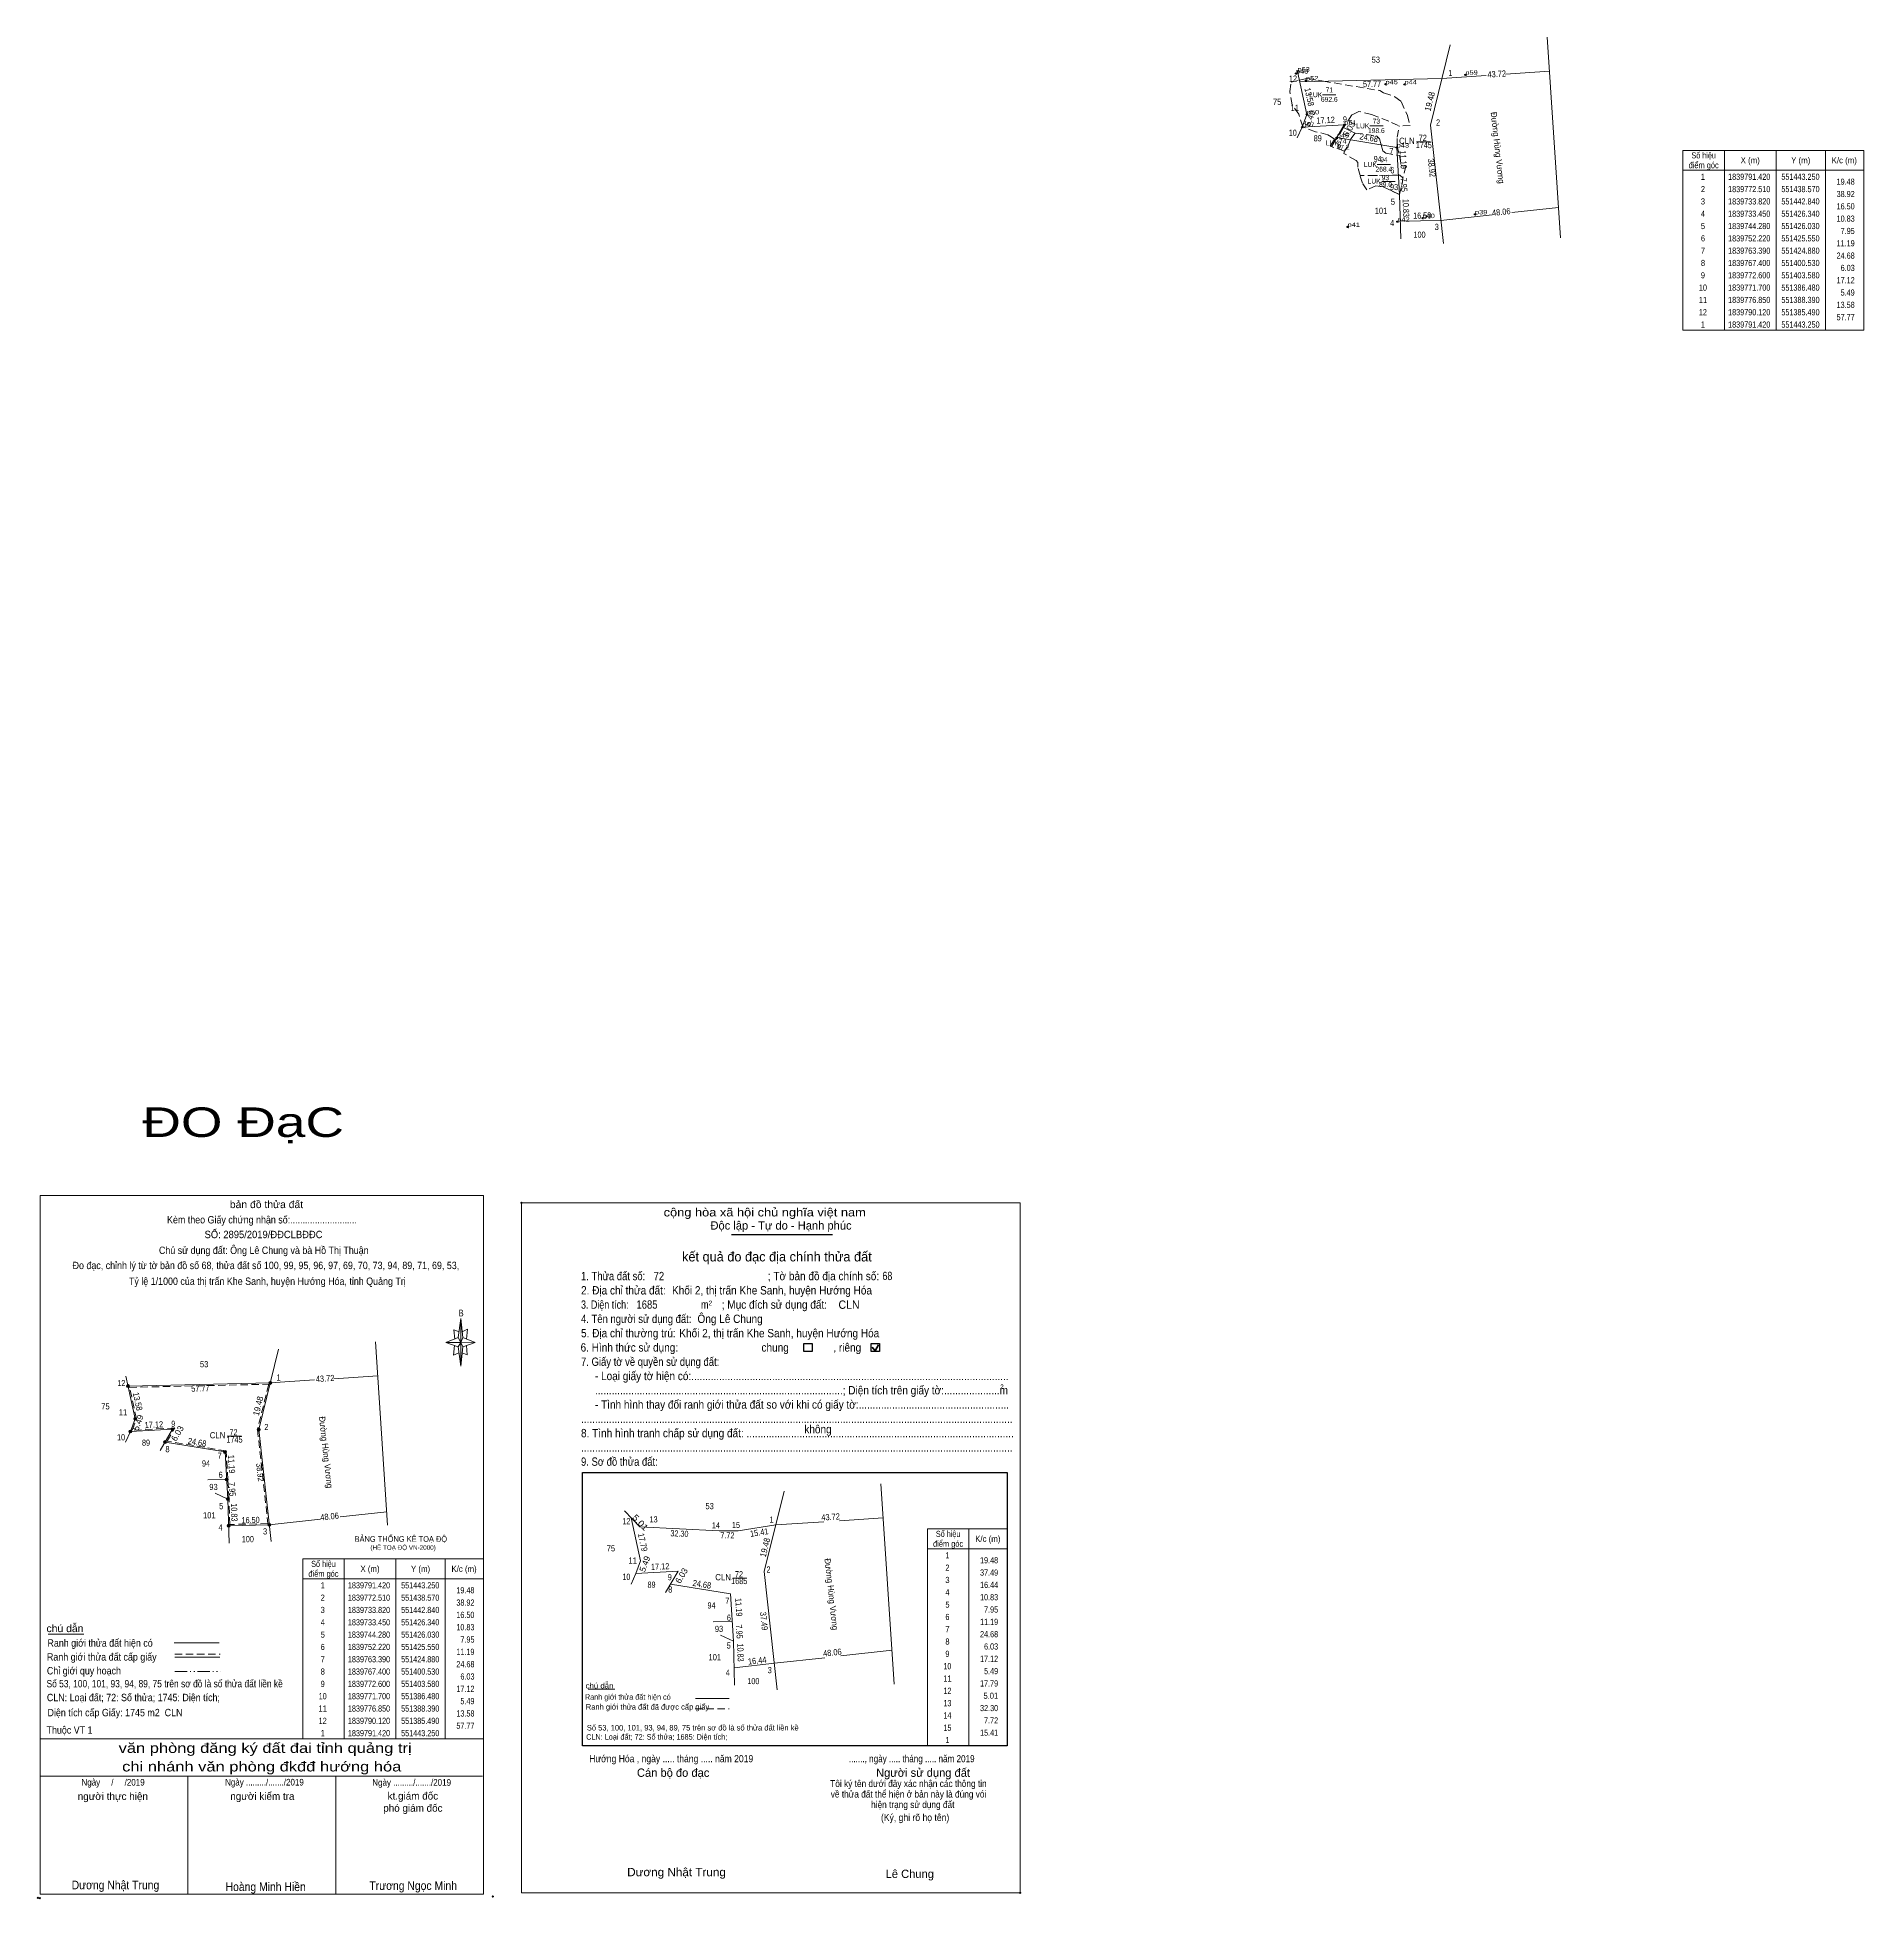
# Model space of a CAD drawing. Header units: metres. Extents: x 550018 to 551614, y 1839052 to 1839808.
# Drawn here: x 550873 to 551614, y 1839052 to 1839808 of the extents above; entities that cross this region are included whole.
import ezdxf
from ezdxf.enums import TextEntityAlignment as Align

# ---------------------------------------------------------------- set-up
doc = ezdxf.new("R2010")
doc.units = ezdxf.units.M
doc.header["$PDMODE"] = 32
doc.header["$PDSIZE"] = 0.5
for name, pattern in [('DASH_DOUBLE_DOT', [9.2, 5, -1.2, 0.3, -1.2, 0.3, -1.2]), ('DOTTED', [1.5, 0.3, -1.2]), ('MEDIUM_DASHED', [4.5, 3, -1.5])]:
    doc.linetypes.add(name, pattern=pattern)
for name, color, linetype, lineweight in [('1', 7, 'DOTTED', 13), ('10', 7, 'MEDIUM_DASHED', 13), ('13', 7, 'Continuous', 13), ('17', 7, 'Continuous', 13), ('2', 7, 'Continuous', 13), ('5', 7, 'Continuous', 13), ('6', 7, 'Continuous', 13), ('63', 7, 'Continuous', 13)]:
    doc.layers.add(name, color=color, linetype=linetype, lineweight=lineweight)
for name, color, linetype in [('12', 7, 'Continuous'), ('4', 7, 'Continuous'), ('7', 7, 'Continuous')]:
    doc.layers.add(name, color=color, linetype=linetype)

msp = doc.modelspace()

# ---------------------------------------------------------------- hatches: boundary and pattern name
at = {"layer": '2'}
for points in [[(550910.43, 1839260.57, 1), (550909.23, 1839260.57, 1)], [(550968.19, 1839261.87, 1), (550966.99, 1839261.87, 1)], [(550913.33, 1839247.3, 1), (550912.13, 1839247.3, 1)], [(550911.42, 1839242.15, 1), (550910.22, 1839242.15, 1)], [(550925.47, 1839237.85, 1), (550924.27, 1839237.85, 1)], [(550928.52, 1839243.05, 1), (550927.32, 1839243.05, 1)], [(550963.51, 1839242.96, 1), (550962.31, 1839242.96, 1)], [(550949.82, 1839233.84, 1), (550948.62, 1839233.84, 1)], [(550950.49, 1839222.67, 1), (550949.29, 1839222.67, 1)], [(550950.97, 1839214.73, 1), (550949.77, 1839214.73, 1)], [(550951.28, 1839203.9, 1), (550950.08, 1839203.9, 1)], [(550967.78, 1839204.27, 1), (550966.58, 1839204.27, 1)]]:
    msp.add_hatch(color=256, dxfattribs=at).paths.add_polyline_path(points)

# ---------------------------------------------------------------- linework, layer by layer
at = {"layer": '10'}
msp.add_line((551425.03, 1839764), (551425.94, 1839760.16), dxfattribs=at)
for points in [[(551414.65, 1839776.83), (551409.43, 1839778.06), (551406.69, 1839776.59), (551403.27, 1839771.46), (551400.9, 1839767.34), (551400.56, 1839766.74), (551399.68, 1839766.73), (551398.32, 1839767.66), (551396.97, 1839768.58), (551391.92, 1839769.8), (551386.77, 1839771.72), (551385.14, 1839776.97), (551382.4, 1839780.72), (551381.43, 1839786.15), (551381.96, 1839789.87), (551385.38, 1839790.69), (551388.54, 1839791.44)], [(551388.54, 1839791.44), (551395.1, 1839790.34), (551417.96, 1839786.49), (551419.57, 1839785.54), (551424.17, 1839784.03), (551426.68, 1839782.01), (551429.19, 1839776.43), (551430.34, 1839772.31), (551425.87, 1839772.2)], [(551414.65, 1839776.83), (551422.7, 1839773.6), (551425.87, 1839772.2)], [(551408.01, 1839769.28), (551406.31, 1839766.96), (551404.95, 1839763.86), (551403.63, 1839761.94), (551397.85, 1839764), (551399.68, 1839766.73), (551400.56, 1839766.74), (551400.9, 1839767.34)], [(551403.27, 1839771.46), (551406.19, 1839770.01), (551408.01, 1839769.28)], [(551408.01, 1839769.28), (551416.61, 1839768.18), (551417.93, 1839766.91), (551418.63, 1839764.42), (551419.3, 1839762.02), (551420.39, 1839761.03), (551425.94, 1839760.16)], [(551425.03, 1839764), (551425.06, 1839767.53), (551425.87, 1839772.2)], [(551409.98, 1839752.01), (551409.1, 1839755.43), (551409.09, 1839757.28), (551408.35, 1839758.12), (551403.38, 1839761.02), (551403.63, 1839761.94)], [(551425.94, 1839760.16), (551426.68, 1839756.24), (551428.64, 1839755.84), (551427.33, 1839751.07)], [(551427.33, 1839751.07), (551426.13, 1839752.23), (551416.13, 1839752), (551409.98, 1839752.01)], [(551425.81, 1839744.38), (551419.37, 1839747.38), (551416.37, 1839747.81), (551412.8, 1839746.16), (551410.98, 1839748.85), (551409.98, 1839752.01)], [(551426.03, 1839744.28), (551427.03, 1839748.43), (551427.33, 1839751.07)]]:
    msp.add_lwpolyline(points, dxfattribs=at)
at = {"layer": '13'}
for p, q in [((551394.81, 1839784.83), (551400.21, 1839784.83)), ((551413.92, 1839772.16), (551419.32, 1839772.16)), ((551416.96, 1839756.49), (551422.36, 1839756.49)), ((551418.78, 1839749.65), (551424.18, 1839749.65))]:
    msp.add_line(p, q, dxfattribs=at)
at = {"layer": '17'}
for p, q in [((550877.36, 1839159.9), (550891.84, 1839159.9)), ((551096.63, 1839137.52), (551107.49, 1839137.52))]:
    msp.add_line(p, q, dxfattribs=at)
at = {"layer": '2'}
for p, q in [((551438.57, 1839772.51), (551446.64, 1839805.13)), ((551485.95, 1839808.16), (551491.36, 1839726.79)), ((551388.39, 1839776.85), (551384.59, 1839794.23)), ((551443.25, 1839791.42), (551385.49, 1839790.12)), ((551388.39, 1839776.85), (551386.48, 1839771.7)), ((551424.88, 1839763.39), (551400.53, 1839767.4)), ((551438.57, 1839772.51), (551443.88, 1839724.4)), ((551463.58, 1839736.11), (551442.84, 1839733.82)), ((551490.54, 1839739.09), (551471.63, 1839737)), ((551442.84, 1839733.82), (551426.34, 1839733.45)), ((550962.91, 1839242.96), (550970.98, 1839275.58)), ((551010.29, 1839278.61), (551015.24, 1839204.13)), ((550912.73, 1839247.3), (550908.93, 1839264.68)), ((550967.59, 1839261.87), (550909.83, 1839260.57)), ((550912.73, 1839247.3), (550910.82, 1839242.15)), ((550949.22, 1839233.84), (550924.87, 1839237.85)), ((550962.91, 1839242.96), (550967.93, 1839197.49)), ((551168.12, 1839185.33), (551176.19, 1839217.95)), ((551215.5, 1839220.98), (551220.91, 1839139.61)), ((550987.92, 1839206.56), (550967.18, 1839204.27)), ((551014.88, 1839209.54), (550995.97, 1839207.45)), ((551117.94, 1839189.67), (551114.14, 1839207.05)), ((550967.18, 1839204.27), (550950.68, 1839203.9)), ((551149.86, 1839201.89), (551157.58, 1839201.84)), ((551157.58, 1839201.84), (551172.8, 1839204.24)), ((551117.94, 1839189.67), (551116.03, 1839184.52)), ((551168.12, 1839185.33), (551173.43, 1839137.22)), ((551154.43, 1839176.21), (551130.08, 1839180.22)), ((551155.89, 1839146.27), (551172.23, 1839148.07))]:
    msp.add_line(p, q, dxfattribs=at)
at = {"layer": '2', "lineweight": 25}
for p, q in [((551154.82, 1839322.15), (551195.78, 1839322.15)), ((551094.36, 1839225.57), (551266.77, 1839225.57)), ((551266.77, 1839225.57), (551266.77, 1839114.59))]:
    msp.add_line(p, q, dxfattribs=at)
at = {"layer": '2', "lineweight": 35}
for p, q in [((551211.94, 1839276.37), (551213.09, 1839274.87)), ((551213.09, 1839274.87), (551214.5, 1839277.38))]:
    msp.add_line(p, q, dxfattribs=at)
at = {"layer": '2'}
for points in [[(551398.52, 1839763.99), (551403.58, 1839772.6), (551386.48, 1839771.7)], [(551426.55, 1839726.35), (551426.03, 1839744.28), (551424.88, 1839763.39)], [(550922.86, 1839234.44), (550927.92, 1839243.05), (550910.82, 1839242.15)], [(550950.89, 1839196.8), (550950.37, 1839214.73), (550949.22, 1839233.84)], [(551111.41, 1839209.91), (551117.6, 1839203.42), (551149.86, 1839201.89)], [(551128.07, 1839176.81), (551133.13, 1839185.42), (551116.03, 1839184.52)], [(551156.1, 1839139.17), (551155.58, 1839157.1), (551154.43, 1839176.21)]]:
    msp.add_lwpolyline(points, dxfattribs=at)
msp.add_lwpolyline([(551069.53, 1839335), (551272.04, 1839335), (551272.04, 1839054.9), (551069.53, 1839054.9)], close=True, dxfattribs=at)
at = {"layer": '2', "lineweight": 25}
for points in [[(551184.13, 1839277.87), (551187.61, 1839277.87), (551187.61, 1839274.63), (551184.13, 1839274.63)], [(551211.49, 1839277.87), (551214.97, 1839277.87), (551214.97, 1839274.63), (551211.49, 1839274.63)]]:
    msp.add_lwpolyline(points, close=True, dxfattribs=at)
at = {"layer": '2', "linetype": 'MEDIUM_DASHED'}
msp.add_lwpolyline([(550966.95, 1839261.36), (550962.4, 1839242.99), (550966.62, 1839204.76), (550951.17, 1839204.41), (550950.87, 1839214.75), (550950.39, 1839222.7), (550949.7, 1839234.27), (550925.67, 1839238.23), (550928.82, 1839243.6), (550911.55, 1839242.69), (550913.25, 1839247.26), (550910.45, 1839260.08)], close=True, dxfattribs=at)
at = {"layer": '2', "lineweight": 25}
msp.add_lwpolyline([(551266.77, 1839114.59), (551094.36, 1839114.59), (551094.36, 1839225.57)], dxfattribs=at)
at = {"layer": '2'}
for centre in [(550909.83, 1839260.57), (550967.59, 1839261.87), (550912.73, 1839247.3), (550910.82, 1839242.15), (550924.87, 1839237.85), (550927.92, 1839243.05), (550962.91, 1839242.96), (550949.22, 1839233.84), (550949.89, 1839222.67), (550950.37, 1839214.73), (550950.68, 1839203.9), (550967.18, 1839204.27)]:
    msp.add_circle(centre, 0.6, dxfattribs=at)
for p in [(551069.53, 1839335), (551272.04, 1839054.9)]:
    msp.add_point(p, dxfattribs=at)
at = {"layer": '5'}
for p, q in [((551043.91, 1839280.28), (551044.91, 1839288.08)), ((551043.91, 1839276.48), (551038.91, 1839278.28)), ((551045.71, 1839276.48), (551044.91, 1839268.68)), ((551047.51, 1839273.28), (551045.51, 1839274.08)), ((551045.71, 1839280.28), (551050.71, 1839278.28)), ((551047.31, 1839277.08), (551047.51, 1839273.28)), ((550874.17, 1839117.4), (551054.17, 1839117.4)), ((550874.17, 1839102.2), (551053.77, 1839102.2)), ((550874.17, 1839102.2), (551053.77, 1839102.2)), ((550874.17, 1839102.2), (551053.77, 1839102.2)), ((550934.17, 1839054.4), (550934.17, 1839102.2)), ((550994.17, 1839054.4), (550994.17, 1839102.2))]:
    msp.add_line(p, q, dxfattribs=at)
for points in [[(550874.17, 1839338), (551054.17, 1839338), (551054.17, 1839054.4), (550874.17, 1839054.4)], [(551044.91, 1839288.08), (551045.71, 1839280.28), (551044.91, 1839278.28)], [(551044.91, 1839278.28), (551038.91, 1839278.28), (551043.91, 1839280.28), (551045.71, 1839276.48), (551050.71, 1839278.28), (551044.91, 1839278.48)], [(551044.91, 1839278.28), (551044.91, 1839268.68), (551043.91, 1839276.48)]]:
    msp.add_lwpolyline(points, close=True, dxfattribs=at)
for points in [[(551044.31, 1839282.68), (551042.11, 1839283.48), (551042.51, 1839279.68)], [(551045.51, 1839282.68), (551047.71, 1839283.68), (551047.31, 1839279.68)], [(551044.91, 1839278.28), (551043.91, 1839280.28), (551038.91, 1839278.28)], [(551042.31, 1839277.08), (551041.91, 1839273.08), (551044.11, 1839274.08)], [(551044.91, 1839278.28), (551045.71, 1839276.48), (551050.71, 1839278.28)], [(551054.17, 1839054.4), (550874.17, 1839054.4), (550874.17, 1839102.2)]]:
    msp.add_lwpolyline(points, dxfattribs=at)
for p in [(550873.23, 1839052.86), (550874.03, 1839052.72)]:
    msp.add_point(p, dxfattribs=at)
at = {"layer": '6'}
for p, q in [((550928.56, 1839156.42), (550946.84, 1839156.42)), ((550928.84, 1839150.56), (550947.12, 1839150.56)), ((551140.16, 1839133.83), (551153.87, 1839133.83))]:
    msp.add_line(p, q, dxfattribs=at)
at = {"layer": '6', "linetype": 'MEDIUM_DASHED'}
for p, q in [((550928.84, 1839151.8), (550947.24, 1839151.8)), ((551140.14, 1839129.6), (551153.94, 1839129.6))]:
    msp.add_line(p, q, dxfattribs=at)
at = {"layer": '6'}
msp.add_point((551057.97, 1839053.4), dxfattribs=at)
at = {"layer": '63'}
for p, q in [((551443.25, 1839791.42), (551461.2, 1839792.62)), ((551469.09, 1839793.14), (551486.87, 1839794.33)), ((551386.48, 1839771.7), (551384.53, 1839767.33)), ((551432.89, 1839765.7), (551438.64, 1839765.7)), ((551557.88, 1839762.21), (551557.88, 1839689.21)), ((551578.88, 1839762.21), (551578.88, 1839689.21)), ((551598.88, 1839762.21), (551598.88, 1839689.21)), ((551417.88, 1839752.05), (551425.55, 1839752.22)), ((551541.08, 1839754.21), (551614.48, 1839754.21)), ((551426.03, 1839744.28), (551420.81, 1839746.71)), ((550967.59, 1839261.87), (550985.54, 1839263.07)), ((550993.43, 1839263.59), (551011.21, 1839264.78)), ((550910.82, 1839242.15), (550908.87, 1839237.78)), ((550950.09, 1839240.23), (550955.84, 1839240.23)), ((550942.22, 1839222.5), (550949.89, 1839222.67)), ((550950.37, 1839214.73), (550945.15, 1839217.16)), ((551198.64, 1839205.96), (551216.42, 1839207.15)), ((551172.8, 1839204.24), (551192.3, 1839205.54)), ((551251.17, 1839202.59), (551251.17, 1839114.59)), ((551251.17, 1839202.59), (551251.17, 1839114.59)), ((551234.37, 1839194.59), (551266.77, 1839194.59)), ((550997.57, 1839190.4), (550997.57, 1839117.4)), ((551018.57, 1839190.4), (551018.57, 1839117.4)), ((551038.57, 1839190.4), (551038.57, 1839117.4)), ((551116.03, 1839184.52), (551114.08, 1839180.15)), ((550980.77, 1839182.4), (551054.17, 1839182.4)), ((551155.3, 1839182.6), (551161.05, 1839182.6)), ((551147.43, 1839164.87), (551155.1, 1839165.04)), ((551155.58, 1839157.1), (551150.36, 1839159.53)), ((551220, 1839153.35), (551199.21, 1839151.05)), ((551192.71, 1839150.34), (551172.23, 1839148.07))]:
    msp.add_line(p, q, dxfattribs=at)
at = {"layer": '63', "linetype": 'DASH_DOUBLE_DOT'}
msp.add_line((550928.9, 1839144.72), (550947.3, 1839144.72), dxfattribs=at)
at = {"layer": '63'}
for points in [[(551541.08, 1839762.21), (551614.48, 1839762.21), (551614.48, 1839689.21), (551541.08, 1839689.21)], [(551234.37, 1839202.59), (551266.77, 1839202.59), (551266.77, 1839114.59), (551234.37, 1839114.59)], [(550980.77, 1839190.4), (551054.17, 1839190.4), (551054.17, 1839117.4), (550980.77, 1839117.4)]]:
    msp.add_lwpolyline(points, close=True, dxfattribs=at)
at = {"layer": '7'}
for p in [(551383.99, 1839793.43), (551384.59, 1839794.23), (551388.05, 1839790.6), (551420.31, 1839789.07), (551428.03, 1839789.02), (551452.74, 1839792.92), (551388.39, 1839776.85), (551403.58, 1839772.6), (551386.48, 1839771.7), (551400.53, 1839767.4), (551424.88, 1839763.39), (551435.33, 1839734.72), (551456.64, 1839736.26), (551404.95, 1839731.15), (551425.13, 1839733.29)]:
    msp.add_point(p, dxfattribs=at)

# ---------------------------------------------------------------- texts
at = {"layer": '1'}
for s, width, p in [('53', 0.8, (551416.4, 1839797.8)), ('75', 0.8, (551376.33, 1839780.66)), ('89', 0.85, (551392.805, 1839765.91)), ('CLN', 0.95, (551428.995, 1839764.87)), ('1745', 0.85, (551435.87, 1839763.13)), ('72', 0.85, (551435.46, 1839766.06)), ('94', 0.85, (551417.155, 1839757.48)), ('93', 0.8, (551423.79, 1839746.1)), ('101', 0.8, (551418.495, 1839736.46)), ('100', 0.85, (551434.135, 1839726.77)), ('53', 0.8, (550940.74, 1839268.25)), ('75', 0.8, (550900.67, 1839251.11)), ('89', 0.85, (550917.145, 1839236.36)), ('CLN', 0.95, (550946.195, 1839239.4)), ('1745', 0.85, (550953.07, 1839237.66)), ('72', 0.85, (550952.66, 1839240.59)), ('94', 0.85, (550941.495, 1839227.93)), ('93', 0.8, (550944.54, 1839218.39)), ('101', 0.8, (550942.835, 1839206.91)), ('53', 0.8, (551145.95, 1839210.62)), ('100', 0.85, (550958.475, 1839197.22)), ('75', 0.8, (551105.88, 1839193.48)), ('CLN', 0.95, (551151.405, 1839181.77)), ('72', 0.85, (551157.87, 1839182.96)), ('89', 0.85, (551122.355, 1839178.73)), ('1685', 0.85, (551157.94, 1839180.2)), ('94', 0.85, (551146.705, 1839170.3)), ('93', 0.8, (551149.75, 1839160.76)), ('101', 0.8, (551148.045, 1839149.28)), ('100', 0.85, (551163.685, 1839139.59))]:
    msp.add_text(s, height=2.5, dxfattribs=dict(at, width=width)).set_placement(p, align=Align.CENTER)
for s, height, width, p in [('BẢNG THỐNG KÊ TOẠ ĐỘ ', 2.3, 0.95, (551001.83, 1839197.37)), ('(HỆ TOẠ ĐỘ VN-2000)', 1.86, 0.9, (551008.23, 1839194.13))]:
    msp.add_text(s, height=height, dxfattribs=dict(at, width=width)).set_placement(p)
at = {"layer": '12', "width": 1.25}
for s, p in [('p53', (551384.59, 1839794.23)), ('p48', (551383.99, 1839793.42)), ('p52', (551388.05, 1839790.6)), ('p45', (551420.31, 1839789.07)), ('p44', (551428.03, 1839789.02)), ('p59', (551452.74, 1839792.92)), ('p47', (551386.48, 1839771.7)), ('p50', (551388.39, 1839776.85)), ('p51', (551403.58, 1839772.6)), ('p46', (551400.53, 1839767.4)), ('p43', (551424.88, 1839763.39)), ('p42', (551425.13, 1839733.29)), ('p40', (551435.33, 1839734.72)), ('p39', (551456.64, 1839736.26)), ('p41', (551404.95, 1839731.15))]:
    msp.add_text(s, height=1.8, dxfattribs=at).set_placement(p)
at = {"layer": '13'}
for s, width, p in [('71', 0.8, (551397.51, 1839785.76)), ('73', 0.85, (551416.625, 1839773.1)), ('74', 0.85, (551402.935, 1839764.99)), ('94', 0.85, (551419.665, 1839757.43)), ('93', 0.85, (551420.275, 1839750.11))]:
    msp.add_text(s, height=2, dxfattribs=dict(at, width=width)).set_placement(p, align=Align.CENTER)
at = {"layer": '2', "width": 0.9}
for p in [(551394.68, 1839783.82), (551413.78, 1839771.16), (551401.39, 1839764.25), (551416.83, 1839755.49), (551418.39, 1839748.78)]:
    msp.add_text('LUK', height=2, dxfattribs=at).set_placement(p, align=Align.RIGHT)
at = {"layer": '2'}
for s, height, width, p in [('cộng hòa xã hội chủ nghĩa việt nam', 3.38, 1.15, (551127.28, 1839329.46)), ('1. Thửa đất số:', 3.38, 0.85, (551093.74, 1839303.57)), ('72', 3.38, 0.85, (551123.22, 1839303.57)), ('; Tờ bản đồ địa chính số:', 3.38, 0.9, (551169.58, 1839303.57)), ('68', 3.38, 0.8, (551216.1, 1839303.63)), ('2. Địa chỉ thửa đất:', 3.38, 0.9, (551093.74, 1839297.78)), (' Khối 2, thị trấn Khe Sanh, huyện Hướng Hóa', 3.38, 0.9, (551129.57, 1839297.78)), ('4. Tên người sử dụng đất:', 3.38, 0.85, (551093.74, 1839286.2)), ('3. Diện tích:', 3.38, 0.8, (551093.74, 1839291.99)), ('1685', 3.38, 0.85, (551116.24, 1839292.02)), ('Ông Lê Chung', 3.38, 0.9, (551141.02, 1839286.22)), ('m', 3.38, 0.8, (551142.47, 1839291.99)), ('2', 1.931, 0.8, (551145.52, 1839293.34)), ('; Mục đích sử dụng đất:', 3.38, 0.9, (551150.86, 1839291.99)), ('CLN', 3.38, 0.95, (551198.26, 1839291.96)), ('5. Địa chỉ thường trú:', 3.38, 0.9, (551093.74, 1839280.4)), ('Khối 2, thị trấn Khe Sanh, huyện Hướng Hóa', 3.38, 0.9, (551133.65, 1839280.4)), ('6. Hình thức sử dụng:', 3.38, 0.9, (551093.56, 1839274.59)), ('chung                , riêng', 3.38, 0.9, (551167, 1839274.59)), ('7. Giấy tờ về quyền sử dụng đất:', 3.38, 0.85, (551093.74, 1839268.8)), ('     - Loại giấy tờ hiện có:..................................................................................................................', 3.38, 0.9, (551093.74, 1839263.01)), ('     .........................................................................................; Diện tích trên giấy tờ:....................m', 3.38, 0.9, (551093.74, 1839257.22)), ('2', 1.931, 0.8, (551263.92, 1839259.35)), ('     - Tình hình thay đổi ranh giới thửa đất so với khi có giấy tờ:......................................................', 3.38, 0.9, (551093.74, 1839251.43)), ('...........................................................................................................................................................', 3.38, 0.9, (551093.74, 1839245.62)), ('không', 3.38, 0.9, (551184.4, 1839241.42)), ('8. Tình hình tranh chấp sử dụng đất: ................................................................................................', 3.38, 0.9, (551093.74, 1839239.82)), ('9. Sơ đồ thửa đất:', 3.38, 0.85, (551093.74, 1839228.24)), ('...........................................................................................................................................................', 3.38, 0.9, (551093.74, 1839234.03)), ('Hướng Hóa , ngày ..... tháng ..... năm 2019', 2.895, 0.9, (551097.05, 1839107.9)), ('......., ngày ..... tháng ..... năm 2019', 2.895, 0.85, (551202.48, 1839107.9)), ('(Ký, ghi rõ họ tên)', 2.898, 0.9, (551215.5, 1839084.03)), ('Dương Nhật Trung', 3.38, 1.05, (551112.48, 1839061.62))]:
    msp.add_text(s, height=height, dxfattribs=dict(at, width=width)).set_placement(p)
for s, p in [('Độc lập - Tự do - Hạnh phúc', (551146.28, 1839324.12)), ('Cán bộ đo đạc', (551116.44, 1839101.97)), ('Người sử dụng đất', (551213.5, 1839101.97)), ('Lê Chung', (551217.4, 1839060.9))]:
    msp.add_text(s, height=3.38, dxfattribs=at).set_placement(p)
for s, height, p in [('kết quả đo đạc địa chính thửa đất', 3.864, (551173.245, 1839311.2)), ('.', 0.966, (551272.018, 1839054.39))]:
    msp.add_text(s, height=height, dxfattribs=at).set_placement(p, align=Align.CENTER)
at = {"layer": '2', "width": 0.9}
for s, p in [('Tôi ký tên dưới đây xác nhận các thông tin', (551226.665, 1839097.84)), ('về thửa đất thể hiện ở bản này là đúng vói', (551226.695, 1839093.57)), ('hiện trạng sử dụng đất', (551228.415, 1839089.31))]:
    msp.add_text(s, height=2.793, dxfattribs=at).set_placement(p, align=Align.CENTER)
at = {"layer": '4', "width": 0.85}
for s, p in [('692.6', (551397.51, 1839781.93)), ('198.6', (551416.62, 1839769.26)), ('47.2', (551403.07, 1839762.47)), ('268.4', (551419.66, 1839753.59)), ('89.0', (551420.34, 1839747.35))]:
    msp.add_text(s, height=2, dxfattribs=at).set_placement(p, align=Align.CENTER)
at = {"layer": '5'}
for s, height, width, p in [('ĐO ĐạC', 12, 1.35, (550956.6, 1839361.72)), ('bản đồ thửa đất', 3, 1.05, (550966.05, 1839332.84)), ('Kèm theo Giấy chứng nhận số:...........................', 3, 0.9, (550964.21, 1839326.62)), ('SỐ: 2895/2019/ĐĐCLBĐĐC', 3, 0.95, (550964.85, 1839320.64)), ('Chủ sử dụng đất: Ông Lê Chung và bà Hồ Thị Thuận', 3, 0.9, (550964.945, 1839314.22)), ('Đo đạc, chỉnh lý từ tờ bản đồ số 68, thửa đất số 100, 99, 95, 96, 97, 69, 70, 73, 94, 89, 71, 69, 53,', 3, 0.9, (550965.81, 1839308.08)), ('Tỷ lệ 1/1000 của thị trấn Khe Sanh, huyện Hướng Hóa, tỉnh Quảng Trị', 3, 0.9, (550966.405, 1839301.66)), ('B', 2.755, 0.8, (551045.07, 1839288.88)), ('văn phòng đăng ký đất đai tỉnh quảng trị', 4, 1.25, (550965.5, 1839111.68)), ('chi nhánh văn phòng đkđđ hướng hóa', 4, 1.25, (550964.12, 1839104.16)), ('Ngày     /     /2019', 2.7, 0.9, (550903.77, 1839098.42)), ('Ngày ........./......./2019', 2.7, 0.9, (550965.22, 1839098.44)), ('Ngày ........./......./2019', 2.7, 0.9, (551024.98, 1839098.34)), ('Dương Nhật Trung', 3.5, 0.9, (550904.73, 1839056.32)), ('Hoàng Minh Hiền', 3.5, 0.9, (550965.72, 1839055.6)), ('Trương Ngọc Minh', 3.5, 0.9, (551025.61, 1839056.06))]:
    msp.add_text(s, height=height, dxfattribs=dict(at, width=width)).set_placement(p, align=Align.CENTER)
for s, p in [('người thực hiện', (550903.67, 1839092.58)), ('người kiểm tra', (550964.38, 1839092.62)), ('kt.giám đốc', (551025.48, 1839092.74)), ('phó giám đốc', (551025.48, 1839087.79))]:
    msp.add_text(s, height=3, dxfattribs=at).set_placement(p, align=Align.CENTER)
at = {"layer": '6'}
for s, height, width, p in [('chú dẫn', 3, 1.05, (550876.74, 1839160.72)), ('Ranh giới thửa đất hiện có ', 3, 0.9, (550877.14, 1839154.8)), ('Chỉ giới quy hoạch', 3, 0.9, (550876.9, 1839143.54)), ('Ranh giới thửa đất cấp giấy', 3, 0.9, (550876.92, 1839149.16)), ('Số 53, 100, 101, 93, 94, 89, 75 trên sơ đồ là số thửa đất liền kề', 3, 0.85, (550876.76, 1839138.3)), ('chú dẫn', 2.25, 1.05, (551095.64, 1839137.84)), ('CLN: Loại đất; 72: Số thửa; 1745: Diện tích;', 3, 0.9, (550876.9, 1839132.68)), ('Ranh giới thửa đất hiện có ', 2.25, 0.9, (551095.32, 1839133.26)), ('Ranh giới thửa đất đã được cấp giấy', 2.25, 0.85, (551095.67, 1839129.24)), ('Diện tích cấp Giấy: 1745 m2  CLN', 3, 0.9, (550877.16, 1839126.56)), ('Số 53, 100, 101, 93, 94, 89, 75 trên sơ đồ là số thửa đất liền kề', 2.25, 0.85, (551096.1, 1839120.78)), ('Thuộc VT 1', 3, 0.9, (550876.76, 1839119.5)), ('CLN: Loại đất; 72: Số thửa; 1685: Diện tích;', 2.25, 0.9, (551095.84, 1839117.06))]:
    msp.add_text(s, height=height, dxfattribs=dict(at, width=width)).set_placement(p)
at = {"layer": '63'}
for s, width, p in [(' 12', 0.85, (551384.41, 1839790.12)), (' 1', 0.75, (551447.48, 1839792.4)), (' 11', 0.8, (551385.19, 1839778.26)), (' 9', 0.85, (551404.66, 1839773.57)), (' 2', 0.85, (551442.48, 1839772.29)), (' 10', 0.85, (551384.31, 1839768.12)), (' 8', 0.8, (551402.37, 1839763.27)), (' 7', 0.8, (551423.58, 1839760.68)), (' 6', 0.85, (551423.92, 1839752.87)), ('19.48', 0.85, (551610.79, 1839748.27)), (' 5', 0.8, (551424.18, 1839740.16)), ('38.92', 0.85, (551610.79, 1839743.27)), ('16.50', 0.85, (551610.78, 1839738.27)), ('10.83', 0.85, (551610.79, 1839733.27)), (' 4', 0.85, (551423.85, 1839731.5)), (' 3', 0.8, (551441.98, 1839729.91)), ('7.95', 0.85, (551610.8, 1839728.27)), ('24.68', 0.85, (551610.79, 1839718.27)), ('11.19', 0.85, (551610.78, 1839723.27)), ('6.03', 0.85, (551610.8, 1839713.27)), ('17.12', 0.85, (551610.79, 1839708.27)), ('5.49', 0.85, (551610.79, 1839703.27)), ('13.58', 0.85, (551610.79, 1839698.27)), ('57.77', 0.85, (551610.79, 1839693.27)), (' 12', 0.85, (550908.75, 1839260.57)), (' 1', 0.75, (550971.82, 1839262.85)), (' 11', 0.8, (550909.53, 1839248.71)), (' 9', 0.85, (550929, 1839244.02)), (' 2', 0.85, (550966.82, 1839242.74)), (' 10', 0.85, (550908.65, 1839238.57)), (' 8', 0.8, (550926.71, 1839233.72)), (' 7', 0.8, (550947.92, 1839231.13)), (' 6', 0.85, (550948.26, 1839223.32)), (' 5', 0.8, (550948.52, 1839210.61)), (' 12', 0.85, (551113.77, 1839204.52)), (' 13', 0.85, (551124.83, 1839205.24)), (' 1', 0.75, (551171.91, 1839205.14)), (' 4', 0.85, (550948.19, 1839201.95)), (' 3', 0.8, (550966.32, 1839200.36)), (' 14', 0.85, (551150.12, 1839202.79)), (' 15', 0.85, (551158.28, 1839202.96)), (' 11', 0.8, (551116.44, 1839188.55)), ('19.48', 0.85, (551263.07, 1839188.64)), (' 10', 0.85, (551113.79, 1839181.91)), (' 9', 0.85, (551130.59, 1839181.77)), (' 2', 0.85, (551170.66, 1839184.88)), ('37.49', 0.85, (551263.07, 1839183.64)), ('19.48', 0.85, (551050.48, 1839176.46)), (' 8', 0.8, (551130.82, 1839176.79)), ('16.44', 0.85, (551263.07, 1839178.64)), ('10.83', 0.85, (551263.07, 1839173.64)), ('38.92', 0.85, (551050.48, 1839171.46)), ('16.50', 0.85, (551050.47, 1839166.46)), (' 7', 0.8, (551153.99, 1839172.26)), ('7.95', 0.85, (551263.07, 1839168.64)), ('10.83', 0.85, (551050.48, 1839161.46)), (' 6', 0.85, (551154.58, 1839165.33)), ('24.68', 0.85, (551263.07, 1839158.64)), ('11.19', 0.85, (551263.07, 1839163.64)), ('11.19', 0.85, (551050.47, 1839151.46)), ('7.95', 0.85, (551050.49, 1839156.46)), (' 5', 0.8, (551154.54, 1839154.05)), ('6.03', 0.85, (551263.07, 1839153.64)), ('24.68', 0.85, (551050.48, 1839146.46)), (' 4', 0.85, (551154.1, 1839142.99)), (' 3', 0.8, (551171.19, 1839144.04)), ('17.12', 0.85, (551263.07, 1839148.64)), ('5.49', 0.85, (551263.07, 1839143.64)), ('17.12', 0.85, (551050.48, 1839136.46)), ('6.03', 0.85, (551050.49, 1839141.46)), ('17.79', 0.85, (551263.07, 1839138.64)), ('5.49', 0.85, (551050.48, 1839131.46)), ('32.30', 0.85, (551263.07, 1839128.64)), ('5.01', 0.8, (551263.07, 1839133.64)), ('57.77', 0.85, (551050.48, 1839121.46)), ('13.58', 0.85, (551050.48, 1839126.46)), ('7.72', 0.85, (551263.07, 1839123.64)), ('15.41', 0.85, (551263.07, 1839118.64))]:
    msp.add_text(s, height=2.5, dxfattribs=dict(at, width=width)).set_placement(p, align=Align.RIGHT)
for s, rotation, width, p in [('57.77', 1.289, 0.85, (551414.892, 1839787.951)), ('43.72', 3.817, 0.9, (551465.577, 1839791.997)), ('13.58', 282.327, 0.9, (551388.195, 1839783.647)), ('19.48', 76.099, 0.95, (551439.527, 1839781.785)), ('17.12', 3.013, 0.9, (551396.064, 1839773.234)), ('Đường Hùng Vương', 276.295, 0.95, (551464.625, 1839763.147)), ('24.68', 350.648, 0.9, (551413.342, 1839766.124)), ('11.19', 273.433, 0.9, (551426.301, 1839758.38)), ('38.92', 276.298, 0.9, (551437.893, 1839755.027)), ('7.95', 273.46, 0.85, (551426.562, 1839748.18)), ('10.83', 271.64, 0.85, (551427.383, 1839738.821)), ('16.50', 1.285, 0.85, (551435.267, 1839734.512)), ('48.06', 6.307, 0.9, (551467.443, 1839735.974)), ('57.77', 1.289, 0.85, (550939.232, 1839258.401)), ('43.72', 3.817, 0.9, (550989.917, 1839262.447)), ('13.58', 282.327, 0.9, (550912.535, 1839254.097)), ('19.48', 76.099, 0.95, (550963.867, 1839252.235)), ('17.12', 3.013, 0.9, (550920.404, 1839243.684)), ('Đường Hùng Vương', 276.295, 0.95, (550988.965, 1839233.597)), ('24.68', 350.648, 0.9, (550937.682, 1839236.574)), ('11.19', 273.433, 0.9, (550950.641, 1839228.83)), ('38.92', 276.298, 0.9, (550962.233, 1839225.477)), ('7.95', 273.46, 0.85, (550950.902, 1839218.63)), ('10.83', 271.64, 0.85, (550951.723, 1839209.271)), ('16.50', 1.285, 0.85, (550959.607, 1839204.962)), ('48.06', 6.307, 0.9, (550991.783, 1839206.424)), ('5.01', 313.626, 1.15, (551116.907, 1839204.352)), ('43.72', 3.817, 0.9, (551195.127, 1839206.227)), ('17.79', 282.333, 0.9, (551117.59, 1839196.902)), ('32.30', 357.285, 0.85, (551133.631, 1839199.485)), ('7.72', 359.629, 0.85, (551153.167, 1839198.772)), ('15.41', 8.961, 0.9, (551166.28, 1839199.944)), ('19.48', 76.099, 0.95, (551169.647, 1839194.785)), ('17.12', 3.013, 0.9, (551125.924, 1839186.094)), ('Đường Hùng Vương', 276.295, 0.95, (551194.175, 1839175.967)), ('24.68', 350.648, 0.9, (551142.622, 1839178.924)), ('11.19', 273.433, 0.9, (551156.561, 1839170.76)), ('37.49', 276.295, 0.9, (551166.761, 1839165.072)), ('7.95', 273.46, 0.85, (551156.762, 1839160.84)), ('10.83', 271.64, 0.85, (551157.233, 1839152.391)), ('48.06', 6.307, 0.9, (551195.893, 1839151.184)), ('16.44', 6.286, 0.9, (551165.388, 1839147.923))]:
    msp.add_text(s, height=2.5, rotation=rotation, dxfattribs=dict(at, width=width)).set_placement(p, align=Align.CENTER)
for s, rotation, p in [('5.49', 69.652, (551390.793, 1839774.875)), ('6.03', 59.607, (551406.644, 1839770.308)), ('5.49', 69.652, (550915.133, 1839245.325)), ('6.03', 59.607, (550930.984, 1839240.758)), ('5.49', 69.652, (551120.803, 1839187.975)), ('6.03', 59.607, (551135.624, 1839183.008))]:
    msp.add_text(s, height=2.5, rotation=rotation, dxfattribs=at).set_placement(p, align=Align.CENTER)
for s, width, p in [('điểm góc', 0.9, (551549.49, 1839754.97)), ('Số hiệu', 0.85, (551549.49, 1839758.97)), ('X (m)', 0.95, (551568.38, 1839756.97)), ('Y (m)', 0.95, (551588.895, 1839756.97)), ('K/c (m)', 0.95, (551606.57, 1839756.97)), (' 1', 0.75, (551548.775, 1839750.27)), ('1839791.420', 0.85, (551567.98, 1839750.27)), ('551443.250', 0.85, (551588.785, 1839750.27)), (' 3', 0.8, (551548.77, 1839740.27)), (' 2', 0.85, (551548.79, 1839745.27)), ('1839772.510', 0.85, (551567.98, 1839745.27)), ('1839733.820', 0.85, (551567.98, 1839740.27)), ('551438.570', 0.85, (551588.785, 1839745.27)), ('551442.840', 0.85, (551588.785, 1839740.27)), (' 4', 0.85, (551548.775, 1839735.27)), ('1839733.450', 0.85, (551567.98, 1839735.27)), ('551426.340', 0.85, (551588.785, 1839735.27)), (' 5', 0.8, (551548.79, 1839730.27)), (' 6', 0.85, (551548.79, 1839725.27)), ('1839744.280', 0.85, (551567.98, 1839730.27)), ('1839752.220', 0.85, (551567.98, 1839725.27)), ('551426.030', 0.85, (551588.785, 1839730.27)), ('551425.550', 0.85, (551588.785, 1839725.27)), (' 7', 0.8, (551548.79, 1839720.27)), ('1839763.390', 0.85, (551567.98, 1839720.27)), ('551424.880', 0.85, (551588.785, 1839720.27)), (' 9', 0.85, (551548.775, 1839710.27)), (' 8', 0.8, (551548.79, 1839715.27)), ('1839767.400', 0.85, (551567.98, 1839715.27)), ('1839772.600', 0.85, (551567.98, 1839710.27)), ('551400.530', 0.85, (551588.785, 1839715.27)), ('551403.580', 0.85, (551588.785, 1839710.27)), (' 10', 0.85, (551548.775, 1839705.27)), ('1839771.700', 0.85, (551567.98, 1839705.27)), ('551386.480', 0.85, (551588.785, 1839705.27)), (' 12', 0.85, (551548.77, 1839695.27)), (' 11', 0.8, (551548.775, 1839700.27)), ('1839776.850', 0.85, (551567.98, 1839700.27)), ('1839790.120', 0.85, (551567.98, 1839695.27)), ('551388.390', 0.85, (551588.785, 1839700.27)), ('551385.490', 0.85, (551588.785, 1839695.27)), (' 1', 0.75, (551548.775, 1839690.27)), ('1839791.420', 0.85, (551567.98, 1839690.27)), ('551443.250', 0.85, (551588.785, 1839690.27)), ('Số hiệu', 0.85, (551242.77, 1839199.34)), ('K/c (m)', 0.95, (551258.87, 1839197.34)), ('điểm góc', 0.9, (551242.77, 1839195.34)), (' 1', 0.75, (551242.065, 1839190.64)), ('điểm góc', 0.9, (550989.18, 1839183.16)), ('Số hiệu', 0.85, (550989.18, 1839187.16)), ('X (m)', 0.95, (551008.07, 1839185.16)), ('Y (m)', 0.95, (551028.585, 1839185.16)), ('K/c (m)', 0.95, (551046.26, 1839185.16)), (' 2', 0.85, (551242.07, 1839185.64)), (' 2', 0.85, (550988.48, 1839173.46)), (' 1', 0.75, (550988.465, 1839178.46)), ('1839791.420', 0.85, (551007.67, 1839178.46)), ('1839772.510', 0.85, (551007.67, 1839173.46)), ('551443.250', 0.85, (551028.475, 1839178.46)), ('551438.570', 0.85, (551028.475, 1839173.46)), (' 4', 0.85, (551242.065, 1839175.64)), (' 3', 0.8, (551242.07, 1839180.64)), (' 3', 0.8, (550988.46, 1839168.46)), ('1839733.820', 0.85, (551007.67, 1839168.46)), ('551442.840', 0.85, (551028.475, 1839168.46)), (' 5', 0.8, (551242.07, 1839170.64)), (' 6', 0.85, (551242.07, 1839165.64)), (' 4', 0.85, (550988.465, 1839163.46)), (' 5', 0.8, (550988.48, 1839158.46)), ('1839733.450', 0.85, (551007.67, 1839163.46)), ('1839744.280', 0.85, (551007.67, 1839158.46)), ('551426.340', 0.85, (551028.475, 1839163.46)), ('551426.030', 0.85, (551028.475, 1839158.46)), (' 7', 0.8, (551242.07, 1839160.64)), (' 6', 0.85, (550988.48, 1839153.46)), ('1839752.220', 0.85, (551007.67, 1839153.46)), ('551425.550', 0.85, (551028.475, 1839153.46)), (' 9', 0.85, (551242.065, 1839150.64)), (' 8', 0.8, (551242.07, 1839155.64)), (' 8', 0.8, (550988.48, 1839143.46)), (' 7', 0.8, (550988.48, 1839148.46)), ('1839763.390', 0.85, (551007.67, 1839148.46)), ('1839767.400', 0.85, (551007.67, 1839143.46)), ('551424.880', 0.85, (551028.475, 1839148.46)), ('551400.530', 0.85, (551028.475, 1839143.46)), (' 10', 0.85, (551242.065, 1839145.64)), (' 9', 0.85, (550988.465, 1839138.46)), ('1839772.600', 0.85, (551007.67, 1839138.46)), ('551403.580', 0.85, (551028.475, 1839138.46)), (' 12', 0.85, (551242.07, 1839135.64)), (' 11', 0.8, (551242.065, 1839140.64)), (' 10', 0.85, (550988.465, 1839133.46)), (' 11', 0.8, (550988.465, 1839128.46)), ('1839771.700', 0.85, (551007.67, 1839133.46)), ('1839776.850', 0.85, (551007.67, 1839128.46)), ('551386.480', 0.85, (551028.475, 1839133.46)), ('551388.390', 0.85, (551028.475, 1839128.46)), (' 13', 0.85, (551242.07, 1839130.64)), (' 12', 0.85, (550988.46, 1839123.46)), ('1839790.120', 0.85, (551007.67, 1839123.46)), ('551385.490', 0.85, (551028.475, 1839123.46)), (' 14', 0.85, (551242.065, 1839125.64)), (' 15', 0.85, (551242.07, 1839120.64)), (' 1', 0.75, (550988.465, 1839118.46)), ('1839791.420', 0.85, (551007.67, 1839118.46)), ('551443.250', 0.85, (551028.475, 1839118.46)), (' 1', 0.75, (551242.065, 1839115.64))]:
    msp.add_text(s, height=2.5, dxfattribs=dict(at, width=width)).set_placement(p, align=Align.CENTER)

doc.saveas('drawing.dxf')
